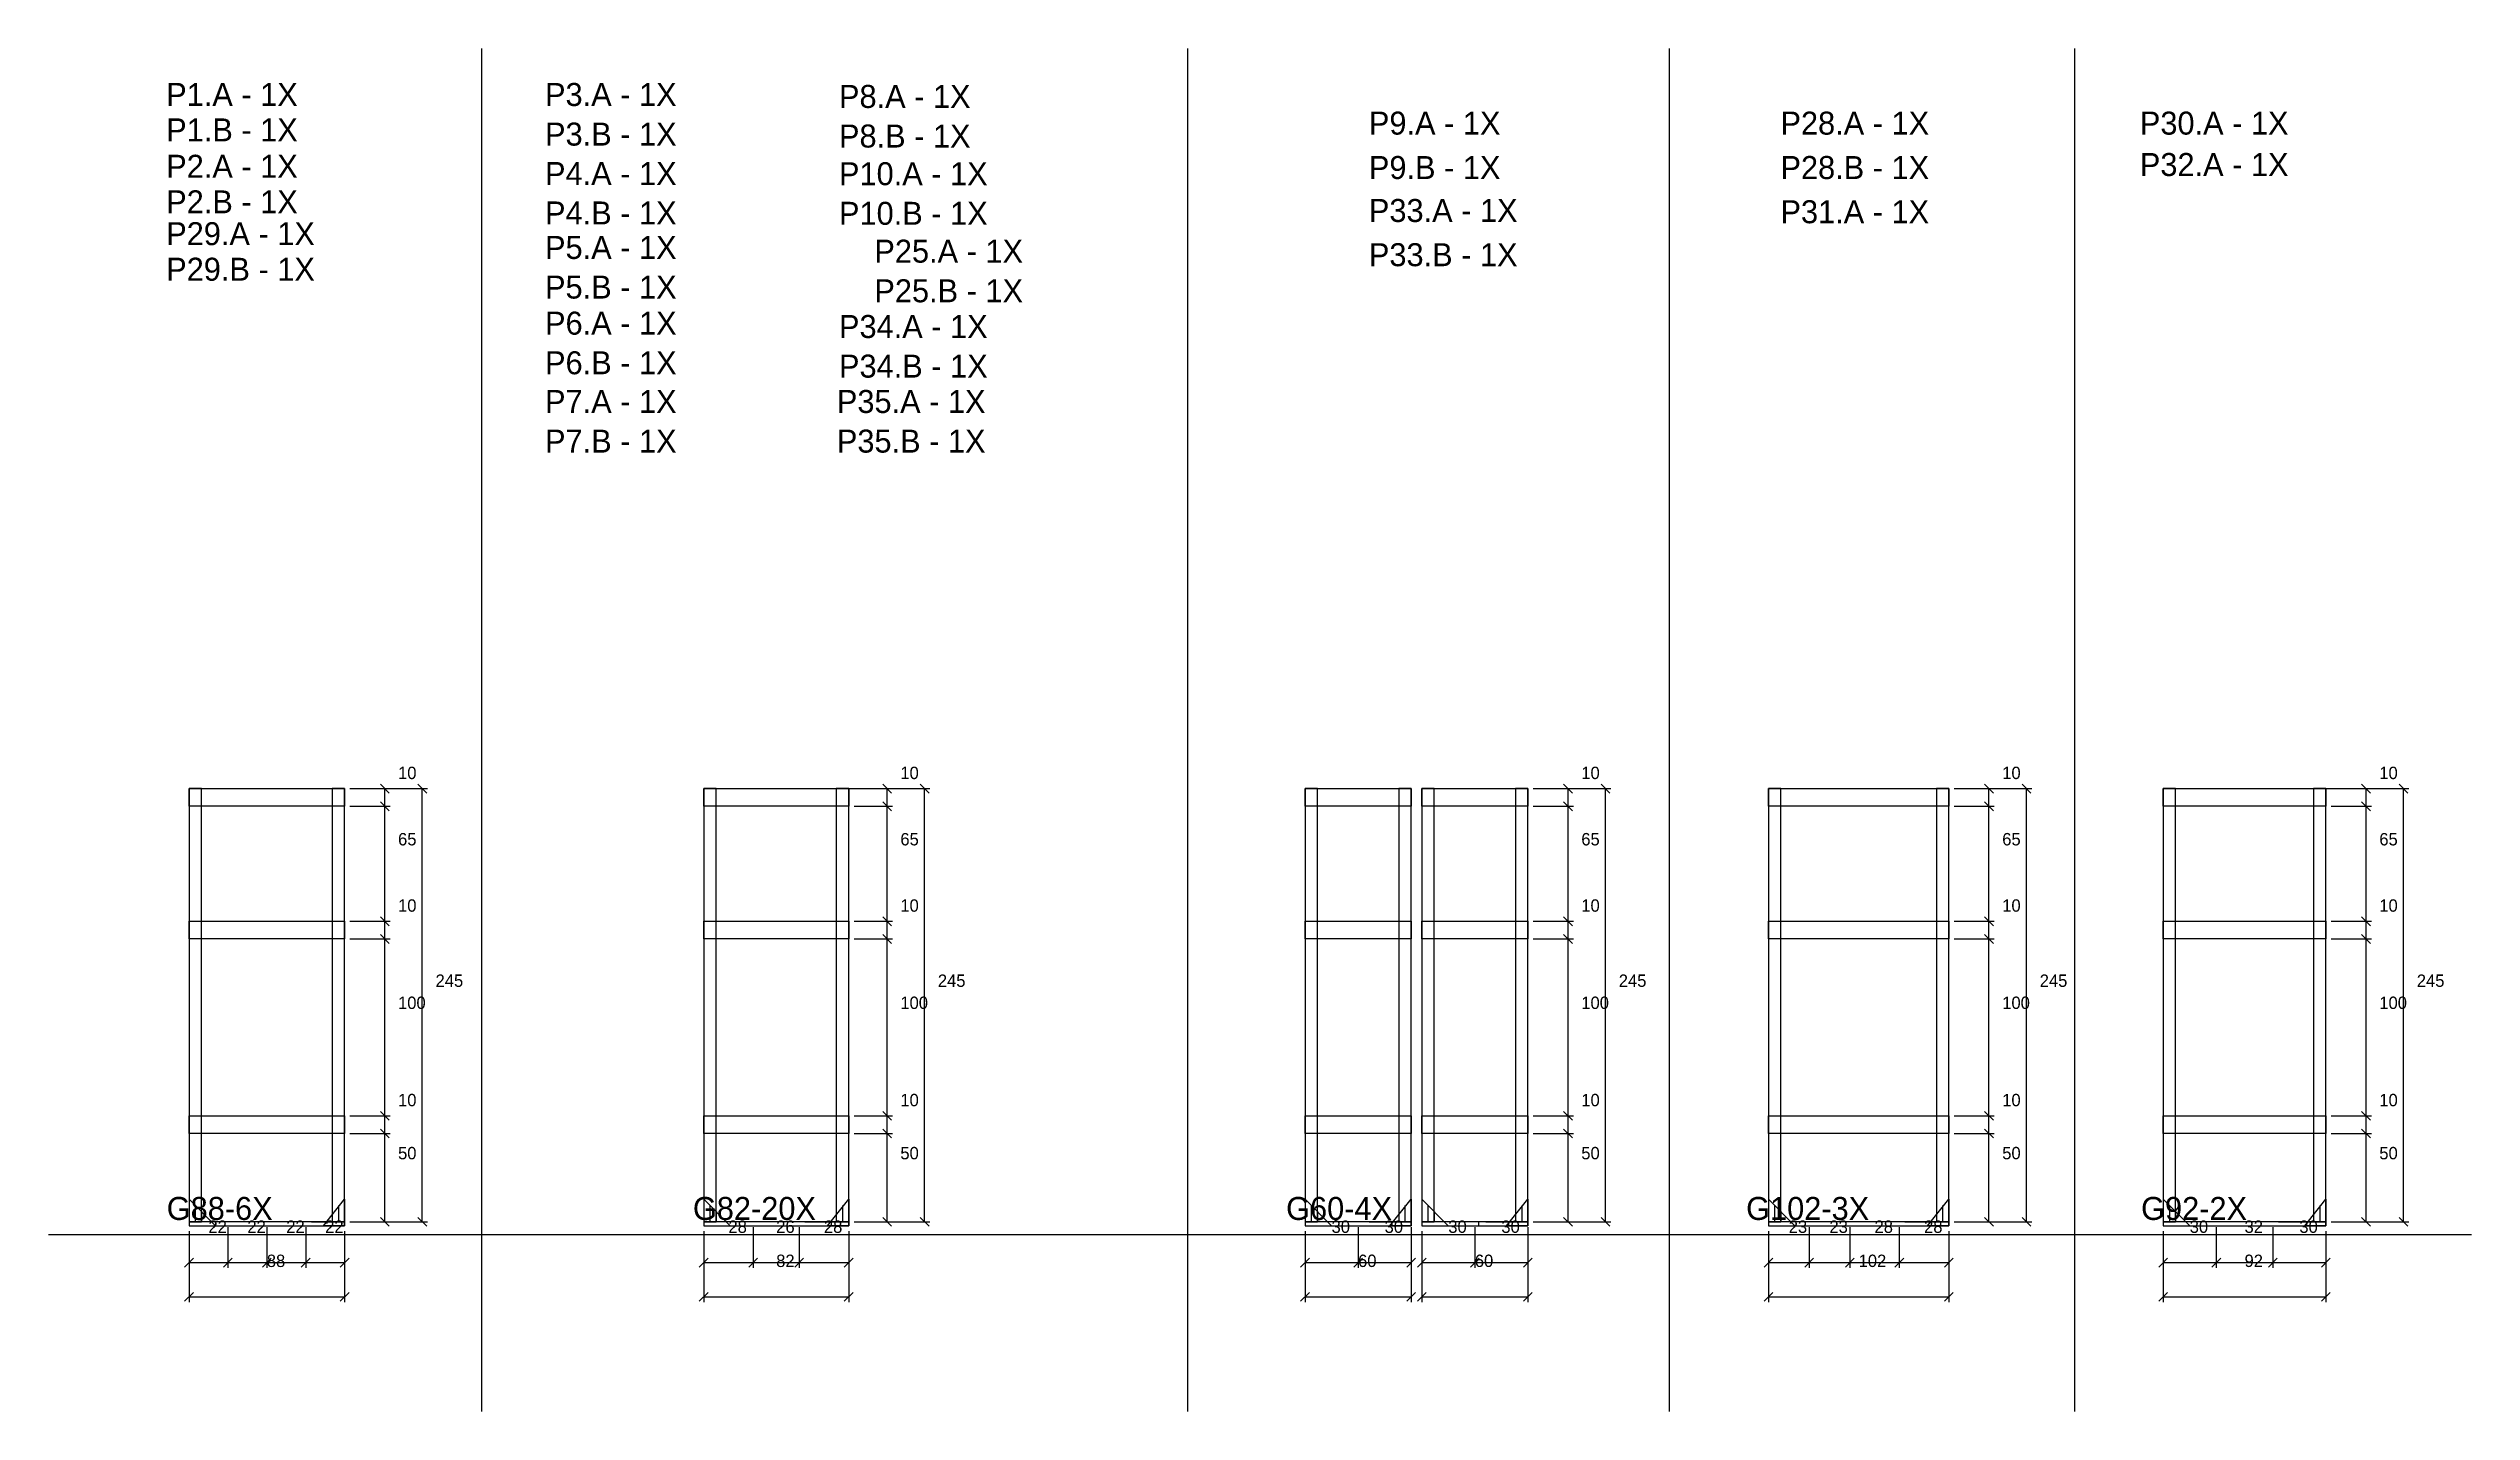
# Model space of a CAD drawing. Header units: metres. Extents: x 3097 to 9154, y 1669 to 3588.
# Drawn here: x 7784 to 9154, y 2817 to 3588 of the extents above.
import ezdxf

# ---------------------------------------------------------------- set-up
doc = ezdxf.new("R2010")
doc.units = ezdxf.units.M

msp = doc.modelspace()

# ---------------------------------------------------------------- linework, layer by layer
at = {"layer": 'COTA', "color": 4}
for p, q in [((7954.4, 3169.4), (7998.3, 3169.4)), ((7954.4, 3169.4), (7977.1, 3169.4)), ((7974.1, 3159.4), (7974.1, 3169.4)), ((7995.3, 2924.4), (7995.3, 3169.4)), ((8195.1, 3169.4), (8282.3, 3169.4)), ((8239.4, 3169.4), (8261.1, 3169.4)), ((8258.1, 3159.4), (8258.1, 3169.4)), ((8279.3, 2924.4), (8279.3, 3169.4)), ((8623.4, 3169.4), (8646.1, 3169.4)), ((8623.4, 3169.4), (8667.3, 3169.4)), ((8643.1, 3159.4), (8643.1, 3169.4)), ((8664.3, 2924.4), (8664.3, 3169.4)), ((8861.4, 3169.4), (8905.3, 3169.4)), ((8861.4, 3169.4), (8884.1, 3169.4)), ((8881.1, 3159.4), (8881.1, 3169.4)), ((8902.3, 2924.4), (8902.3, 3169.4)), ((9014.4, 3169.4), (9118.5, 3169.4)), ((9074.6, 3169.4), (9097.3, 3169.4)), ((9094.3, 3159.4), (9094.3, 3169.4)), ((9115.5, 2924.4), (9115.5, 3169.4)), ((7954.4, 3159.4), (7977.1, 3159.4)), ((7954.4, 3159.4), (7977.1, 3159.4)), ((7974.1, 3094.4), (7974.1, 3159.4)), ((8239.4, 3159.4), (8261.1, 3159.4)), ((8239.4, 3159.4), (8261.1, 3159.4)), ((8258.1, 3094.4), (8258.1, 3159.4)), ((8623.4, 3159.4), (8646.1, 3159.4)), ((8623.4, 3159.4), (8646.1, 3159.4)), ((8643.1, 3094.4), (8643.1, 3159.4)), ((8861.4, 3159.4), (8884.1, 3159.4)), ((8861.4, 3159.4), (8884.1, 3159.4)), ((8881.1, 3094.4), (8881.1, 3159.4)), ((9074.6, 3159.4), (9097.3, 3159.4)), ((9074.6, 3159.4), (9097.3, 3159.4)), ((9094.3, 3094.4), (9094.3, 3159.4)), ((7954.4, 3094.4), (7977.1, 3094.4)), ((7954.4, 3094.4), (7977.1, 3094.4)), ((7954.4, 3084.4), (7977.1, 3084.4)), ((7954.4, 3084.4), (7977.1, 3084.4)), ((7974.1, 3084.4), (7974.1, 3094.4)), ((7974.1, 2984.4), (7974.1, 3084.4)), ((8239.4, 3094.4), (8261.1, 3094.4)), ((8239.4, 3094.4), (8261.1, 3094.4)), ((8239.4, 3084.4), (8261.1, 3084.4)), ((8239.4, 3084.4), (8261.1, 3084.4)), ((8258.1, 3084.4), (8258.1, 3094.4)), ((8258.1, 2984.4), (8258.1, 3084.4)), ((8623.4, 3094.4), (8646.1, 3094.4)), ((8623.4, 3094.4), (8646.1, 3094.4)), ((8623.4, 3084.4), (8646.1, 3084.4)), ((8623.4, 3084.4), (8646.1, 3084.4)), ((8643.1, 3084.4), (8643.1, 3094.4)), ((8643.1, 2984.4), (8643.1, 3084.4)), ((8861.4, 3094.4), (8884.1, 3094.4)), ((8861.4, 3094.4), (8884.1, 3094.4)), ((8861.4, 3084.4), (8884.1, 3084.4)), ((8861.4, 3084.4), (8884.1, 3084.4)), ((8881.1, 3084.4), (8881.1, 3094.4)), ((8881.1, 2984.4), (8881.1, 3084.4)), ((9074.6, 3094.4), (9097.3, 3094.4)), ((9074.6, 3094.4), (9097.3, 3094.4)), ((9074.6, 3084.4), (9097.3, 3084.4)), ((9074.6, 3084.4), (9097.3, 3084.4)), ((9094.3, 3084.4), (9094.3, 3094.4)), ((9094.3, 2984.4), (9094.3, 3084.4)), ((7954.4, 2984.4), (7977.1, 2984.4)), ((7954.4, 2984.4), (7977.1, 2984.4)), ((7954.4, 2974.4), (7977.1, 2974.4)), ((7954.4, 2974.4), (7977.1, 2974.4)), ((7974.1, 2974.4), (7974.1, 2984.4)), ((7974.1, 2924.4), (7974.1, 2974.4)), ((8239.4, 2984.4), (8261.1, 2984.4)), ((8239.4, 2984.4), (8261.1, 2984.4)), ((8239.4, 2974.4), (8261.1, 2974.4)), ((8239.4, 2974.4), (8261.1, 2974.4)), ((8258.1, 2974.4), (8258.1, 2984.4)), ((8258.1, 2924.4), (8258.1, 2974.4)), ((8623.4, 2984.4), (8646.1, 2984.4)), ((8623.4, 2984.4), (8646.1, 2984.4)), ((8623.4, 2974.4), (8646.1, 2974.4)), ((8623.4, 2974.4), (8646.1, 2974.4)), ((8643.1, 2974.4), (8643.1, 2984.4)), ((8643.1, 2924.4), (8643.1, 2974.4)), ((8861.4, 2984.4), (8884.1, 2984.4)), ((8861.4, 2984.4), (8884.1, 2984.4)), ((8861.4, 2974.4), (8884.1, 2974.4)), ((8861.4, 2974.4), (8884.1, 2974.4)), ((8881.1, 2974.4), (8881.1, 2984.4)), ((8881.1, 2924.4), (8881.1, 2974.4)), ((9074.6, 2984.4), (9097.3, 2984.4)), ((9074.6, 2984.4), (9097.3, 2984.4)), ((9074.6, 2974.4), (9097.3, 2974.4)), ((9074.6, 2974.4), (9097.3, 2974.4)), ((9094.3, 2974.4), (9094.3, 2984.4)), ((9094.3, 2924.4), (9094.3, 2974.4)), ((7863.4, 2919.2), (7863.4, 2898.4)), ((7863.4, 2919.2), (7863.4, 2879)), ((7885.4, 2921.4), (7885.4, 2898.4)), ((7885.4, 2921.4), (7885.4, 2898.4)), ((7907.4, 2921.4), (7907.4, 2898.4)), ((7907.4, 2921.4), (7907.4, 2898.4)), ((7929.4, 2921.4), (7929.4, 2898.4)), ((7929.4, 2921.4), (7929.4, 2898.4)), ((7951.4, 2919.2), (7951.4, 2879)), ((7951.4, 2919.2), (7951.4, 2898.4)), ((7954.4, 2924.4), (7977.1, 2924.4)), ((7954.4, 2924.4), (7998.3, 2924.4)), ((8154.4, 2919.2), (8154.4, 2898.4)), ((8154.4, 2919.2), (8154.4, 2879)), ((8182.4, 2921.4), (8182.4, 2898.4)), ((8182.4, 2921.4), (8182.4, 2898.4)), ((8208.4, 2921.4), (8208.4, 2898.4)), ((8208.4, 2921.4), (8208.4, 2898.4)), ((8236.4, 2919.2), (8236.4, 2898.4)), ((8236.4, 2919.2), (8236.4, 2879)), ((8239.4, 2924.4), (8261.1, 2924.4)), ((8239.4, 2924.4), (8282.3, 2924.4)), ((8494.4, 2919.2), (8494.4, 2879)), ((8494.4, 2919.2), (8494.4, 2898.4)), ((8524.4, 2921.4), (8524.4, 2898.4)), ((8524.4, 2921.4), (8524.4, 2898.4)), ((8554.4, 2921.4), (8554.4, 2898.4)), ((8554.4, 2919.2), (8554.4, 2879)), ((8560.4, 2919.2), (8560.4, 2879)), ((8560.4, 2919.2), (8560.4, 2898.4)), ((8590.4, 2921.4), (8590.4, 2898.4)), ((8590.4, 2921.4), (8590.4, 2898.4)), ((8620.4, 2921.4), (8620.4, 2898.4)), ((8620.4, 2919.2), (8620.4, 2879)), ((8623.4, 2924.4), (8667.3, 2924.4)), ((8623.4, 2924.4), (8646.1, 2924.4)), ((8756.4, 2919.2), (8756.4, 2879)), ((8756.4, 2919.2), (8756.4, 2898.4)), ((8779.4, 2921.4), (8779.4, 2898.4)), ((8779.4, 2921.4), (8779.4, 2898.4)), ((8802.4, 2921.4), (8802.4, 2898.4)), ((8802.4, 2921.4), (8802.4, 2898.4)), ((8830.4, 2921.4), (8830.4, 2898.4)), ((8830.4, 2921.4), (8830.4, 2898.4)), ((8858.4, 2919.2), (8858.4, 2898.4)), ((8858.4, 2919.2), (8858.4, 2879)), ((8861.4, 2924.4), (8905.3, 2924.4)), ((8861.4, 2924.4), (8884.1, 2924.4)), ((8979.6, 2919.2), (8979.6, 2879)), ((8979.6, 2919.2), (8979.6, 2898.4)), ((9009.6, 2921.4), (9009.6, 2898.4)), ((9009.6, 2921.4), (9009.6, 2898.4)), ((9041.6, 2921.4), (9041.6, 2898.4)), ((9041.6, 2921.4), (9041.6, 2898.4)), ((9071.6, 2919.2), (9071.6, 2898.4)), ((9071.6, 2919.2), (9071.6, 2879)), ((9074.6, 2924.4), (9097.3, 2924.4)), ((9074.6, 2924.4), (9118.5, 2924.4)), ((7863.4, 2901.4), (7885.4, 2901.4)), ((7885.4, 2901.4), (7907.4, 2901.4)), ((7907.4, 2901.4), (7929.4, 2901.4)), ((7929.4, 2901.4), (7951.4, 2901.4)), ((8154.4, 2901.4), (8182.4, 2901.4)), ((8182.4, 2901.4), (8208.4, 2901.4)), ((8208.4, 2901.4), (8236.4, 2901.4)), ((8494.4, 2901.4), (8524.4, 2901.4)), ((8524.4, 2901.4), (8554.4, 2901.4)), ((8560.4, 2901.4), (8590.4, 2901.4)), ((8590.4, 2901.4), (8620.4, 2901.4)), ((8756.4, 2901.4), (8779.4, 2901.4)), ((8779.4, 2901.4), (8802.4, 2901.4)), ((8802.4, 2901.4), (8830.4, 2901.4)), ((8830.4, 2901.4), (8858.4, 2901.4)), ((8979.6, 2901.4), (9009.6, 2901.4)), ((9009.6, 2901.4), (9041.6, 2901.4)), ((9041.6, 2901.4), (9071.6, 2901.4)), ((7863.4, 2882), (7951.4, 2882)), ((8154.4, 2882), (8236.4, 2882)), ((8494.4, 2882), (8554.4, 2882)), ((8560.4, 2882), (8620.4, 2882)), ((8756.4, 2882), (8858.4, 2882)), ((8979.6, 2882), (9071.6, 2882))]:
    msp.add_line(p, q, dxfattribs=at)
at = {"layer": 'COTA'}
for points in [[(7976.6, 3166.9), (7971.6, 3171.9)], [(7997.8, 3166.9), (7992.8, 3171.9)], [(8260.6, 3166.9), (8255.6, 3171.9)], [(8281.8, 3166.9), (8276.8, 3171.9)], [(8645.6, 3166.9), (8640.6, 3171.9)], [(8666.8, 3166.9), (8661.8, 3171.9)], [(8883.6, 3166.9), (8878.6, 3171.9)], [(8904.8, 3166.9), (8899.8, 3171.9)], [(9096.8, 3166.9), (9091.8, 3171.9)], [(9118, 3166.9), (9113, 3171.9)], [(7976.6, 3156.9), (7971.6, 3161.9)], [(7971.6, 3161.9), (7976.6, 3156.9)], [(8255.6, 3161.9), (8260.6, 3156.9)], [(8260.6, 3156.9), (8255.6, 3161.9)], [(8645.6, 3156.9), (8640.6, 3161.9)], [(8640.6, 3161.9), (8645.6, 3156.9)], [(8878.6, 3161.9), (8883.6, 3156.9)], [(8883.6, 3156.9), (8878.6, 3161.9)], [(9096.8, 3156.9), (9091.8, 3161.9)], [(9091.8, 3161.9), (9096.8, 3156.9)], [(7971.6, 3096.9), (7976.6, 3091.9)], [(7976.6, 3091.9), (7971.6, 3096.9)], [(8260.6, 3091.9), (8255.6, 3096.9)], [(8255.6, 3096.9), (8260.6, 3091.9)], [(8645.6, 3091.9), (8640.6, 3096.9)], [(8640.6, 3096.9), (8645.6, 3091.9)], [(8878.6, 3096.9), (8883.6, 3091.9)], [(8883.6, 3091.9), (8878.6, 3096.9)], [(9096.8, 3091.9), (9091.8, 3096.9)], [(9091.8, 3096.9), (9096.8, 3091.9)], [(7976.6, 3081.9), (7971.6, 3086.9)], [(7971.6, 3086.9), (7976.6, 3081.9)], [(8255.6, 3086.9), (8260.6, 3081.9)], [(8260.6, 3081.9), (8255.6, 3086.9)], [(8645.6, 3081.9), (8640.6, 3086.9)], [(8640.6, 3086.9), (8645.6, 3081.9)], [(8883.6, 3081.9), (8878.6, 3086.9)], [(8878.6, 3086.9), (8883.6, 3081.9)], [(9096.8, 3081.9), (9091.8, 3086.9)], [(9091.8, 3086.9), (9096.8, 3081.9)], [(7976.6, 2981.9), (7971.6, 2986.9)], [(7971.6, 2986.9), (7976.6, 2981.9)], [(8255.6, 2986.9), (8260.6, 2981.9)], [(8260.6, 2981.9), (8255.6, 2986.9)], [(8640.6, 2986.9), (8645.6, 2981.9)], [(8645.6, 2981.9), (8640.6, 2986.9)], [(8878.6, 2986.9), (8883.6, 2981.9)], [(8883.6, 2981.9), (8878.6, 2986.9)], [(9096.8, 2981.9), (9091.8, 2986.9)], [(9091.8, 2986.9), (9096.8, 2981.9)], [(7971.6, 2976.9), (7976.6, 2971.9)], [(7976.6, 2971.9), (7971.6, 2976.9)], [(8260.6, 2971.9), (8255.6, 2976.9)], [(8255.6, 2976.9), (8260.6, 2971.9)], [(8640.6, 2976.9), (8645.6, 2971.9)], [(8645.6, 2971.9), (8640.6, 2976.9)], [(8883.6, 2971.9), (8878.6, 2976.9)], [(8878.6, 2976.9), (8883.6, 2971.9)], [(9096.8, 2971.9), (9091.8, 2976.9)], [(9091.8, 2976.9), (9096.8, 2971.9)], [(7971.6, 2926.9), (7976.6, 2921.9)], [(7992.8, 2926.9), (7997.8, 2921.9)], [(8255.6, 2926.9), (8260.6, 2921.9)], [(8276.8, 2926.9), (8281.8, 2921.9)], [(8640.6, 2926.9), (8645.6, 2921.9)], [(8661.8, 2926.9), (8666.8, 2921.9)], [(8878.6, 2926.9), (8883.6, 2921.9)], [(8899.8, 2926.9), (8904.8, 2921.9)], [(9091.8, 2926.9), (9096.8, 2921.9)], [(9113, 2926.9), (9118, 2921.9)], [(7865.9, 2903.9), (7860.9, 2898.9)], [(7882.9, 2898.9), (7887.9, 2903.9)], [(7887.9, 2903.9), (7882.9, 2898.9)], [(7909.9, 2903.9), (7904.9, 2898.9)], [(7904.9, 2898.9), (7909.9, 2903.9)], [(7926.9, 2898.9), (7931.9, 2903.9)], [(7931.9, 2903.9), (7926.9, 2898.9)], [(7948.9, 2898.9), (7953.9, 2903.9)], [(8156.9, 2903.9), (8151.9, 2898.9)], [(8179.9, 2898.9), (8184.9, 2903.9)], [(8184.9, 2903.9), (8179.9, 2898.9)], [(8210.9, 2903.9), (8205.9, 2898.9)], [(8205.9, 2898.9), (8210.9, 2903.9)], [(8233.9, 2898.9), (8238.9, 2903.9)], [(8496.9, 2903.9), (8491.9, 2898.9)], [(8521.9, 2898.9), (8526.9, 2903.9)], [(8526.9, 2903.9), (8521.9, 2898.9)], [(8551.9, 2898.9), (8556.9, 2903.9)], [(8562.9, 2903.9), (8557.9, 2898.9)], [(8592.9, 2903.9), (8587.9, 2898.9)], [(8587.9, 2898.9), (8592.9, 2903.9)], [(8617.9, 2898.9), (8622.9, 2903.9)], [(8758.9, 2903.9), (8753.9, 2898.9)], [(8781.9, 2903.9), (8776.9, 2898.9)], [(8776.9, 2898.9), (8781.9, 2903.9)], [(8799.9, 2898.9), (8804.9, 2903.9)], [(8804.9, 2903.9), (8799.9, 2898.9)], [(8827.9, 2898.9), (8832.9, 2903.9)], [(8832.9, 2903.9), (8827.9, 2898.9)], [(8855.9, 2898.9), (8860.9, 2903.9)], [(8982.1, 2903.9), (8977.1, 2898.9)], [(9007.1, 2898.9), (9012.1, 2903.9)], [(9012.1, 2903.9), (9007.1, 2898.9)], [(9044.1, 2903.9), (9039.1, 2898.9)], [(9039.1, 2898.9), (9044.1, 2903.9)], [(9069.1, 2898.9), (9074.1, 2903.9)], [(7865.9, 2884.5), (7860.9, 2879.5)], [(7948.9, 2879.5), (7953.9, 2884.5)], [(8156.9, 2884.5), (8151.9, 2879.5)], [(8233.9, 2879.5), (8238.9, 2884.5)], [(8496.9, 2884.5), (8491.9, 2879.5)], [(8551.9, 2879.5), (8556.9, 2884.5)], [(8562.9, 2884.5), (8557.9, 2879.5)], [(8617.9, 2879.5), (8622.9, 2884.5)], [(8758.9, 2884.5), (8753.9, 2879.5)], [(8855.9, 2879.5), (8860.9, 2884.5)], [(8982.1, 2884.5), (8977.1, 2879.5)], [(9069.1, 2879.5), (9074.1, 2884.5)]]:
    msp.add_lwpolyline(points, dxfattribs=at)
at = {"layer": 'Madeira', "color": 1}
for p, q in [((7866.9, 2933.7), (7866.9, 2924.4)), ((7947.9, 2933.7), (7947.9, 2924.4)), ((8157.9, 2933.7), (8157.9, 2924.4)), ((8232.9, 2933.7), (8232.9, 2924.4)), ((8497.9, 2933.7), (8497.9, 2924.4)), ((8550.9, 2933.7), (8550.9, 2924.4)), ((8563.9, 2933.7), (8563.9, 2924.4)), ((8616.9, 2933.7), (8616.9, 2924.4)), ((8759.9, 2933.7), (8759.9, 2924.4)), ((8854.9, 2933.7), (8854.9, 2924.4)), ((8983.1, 2933.7), (8983.1, 2924.4)), ((9068.1, 2933.7), (9068.1, 2924.4)), ((7879.2, 2924.4), (7863.4, 2924.4)), ((7870.4, 2930.2), (7870.4, 2924.4)), ((7932.6, 2924.4), (7951.4, 2924.4)), ((8170.2, 2924.4), (8154.4, 2924.4)), ((8161.4, 2930.2), (8161.4, 2924.4)), ((8211.6, 2924.4), (8236.4, 2924.4)), ((8510.2, 2924.4), (8494.4, 2924.4)), ((8501.4, 2930.2), (8501.4, 2924.4)), ((8530.6, 2924.4), (8554.4, 2924.4)), ((8576.2, 2924.4), (8560.4, 2924.4)), ((8567.4, 2930.2), (8567.4, 2924.4)), ((8596.6, 2924.4), (8620.4, 2924.4)), ((8772.2, 2924.4), (8756.4, 2924.4)), ((8763.4, 2930.2), (8763.4, 2924.4)), ((8833.6, 2924.4), (8858.4, 2924.4)), ((8995.4, 2924.4), (8979.6, 2924.4)), ((8986.6, 2930.2), (8986.6, 2924.4)), ((9044.8, 2924.4), (9071.6, 2924.4))]:
    msp.add_line(p, q, dxfattribs=at)
at = {"layer": 'Madeira', "color": 250}
for p, q in [((7866.9, 2933.7), (7866.9, 2924.4)), ((7947.9, 2933.7), (7947.9, 2924.4)), ((8157.9, 2933.7), (8157.9, 2924.4)), ((8232.9, 2933.7), (8232.9, 2924.4)), ((8497.9, 2933.7), (8497.9, 2924.4)), ((8550.9, 2933.7), (8550.9, 2924.4)), ((8563.9, 2933.7), (8563.9, 2924.4)), ((8616.9, 2933.7), (8616.9, 2924.4)), ((8759.9, 2933.7), (8759.9, 2924.4)), ((8854.9, 2933.7), (8854.9, 2924.4)), ((8983.1, 2933.7), (8983.1, 2924.4)), ((9068.1, 2933.7), (9068.1, 2924.4)), ((7863.4, 2924.4), (7863.4, 2922.2)), ((7863.4, 2924.4), (7863.4, 2922.2)), ((7873.2, 2924.4), (7863.4, 2924.4)), ((7863.4, 2924.4), (7863.4, 2922.2)), ((7873.2, 2924.4), (7863.4, 2924.4)), ((7941.5, 2924.4), (7951.4, 2924.4)), ((7941.5, 2924.4), (7951.4, 2924.4)), ((8164.2, 2924.4), (8154.4, 2924.4)), ((8164.2, 2924.4), (8154.4, 2924.4)), ((8154.4, 2924.4), (8154.4, 2922.2)), ((8154.4, 2924.4), (8154.4, 2922.2)), ((8154.4, 2924.4), (8154.4, 2922.2)), ((8226.6, 2924.4), (8236.4, 2924.4)), ((8226.6, 2924.4), (8236.4, 2924.4)), ((8504.2, 2924.4), (8494.4, 2924.4)), ((8494.4, 2924.4), (8494.4, 2922.2)), ((8494.4, 2924.4), (8494.4, 2922.2)), ((8504.2, 2924.4), (8494.4, 2924.4)), ((8494.4, 2924.4), (8494.4, 2922.2)), ((8544.5, 2924.4), (8554.4, 2924.4)), ((8544.5, 2924.4), (8554.4, 2924.4)), ((8570.2, 2924.4), (8560.4, 2924.4)), ((8570.2, 2924.4), (8560.4, 2924.4)), ((8560.4, 2924.4), (8560.4, 2922.2)), ((8560.4, 2924.4), (8560.4, 2922.2)), ((8560.4, 2924.4), (8560.4, 2922.2)), ((8610.5, 2924.4), (8620.4, 2924.4)), ((8610.5, 2924.4), (8620.4, 2924.4)), ((8766.2, 2924.4), (8756.4, 2924.4)), ((8756.4, 2924.4), (8756.4, 2922.2)), ((8766.2, 2924.4), (8756.4, 2924.4)), ((8756.4, 2924.4), (8756.4, 2922.2)), ((8756.4, 2924.4), (8756.4, 2922.2)), ((8848.6, 2924.4), (8858.4, 2924.4)), ((8848.6, 2924.4), (8858.4, 2924.4)), ((8989.5, 2924.4), (8979.6, 2924.4)), ((8979.6, 2924.4), (8979.6, 2922.2)), ((8979.6, 2924.4), (8979.6, 2922.2)), ((8989.5, 2924.4), (8979.6, 2924.4)), ((8979.6, 2924.4), (8979.6, 2922.2)), ((9061.8, 2924.4), (9071.6, 2924.4)), ((9061.8, 2924.4), (9071.6, 2924.4))]:
    msp.add_line(p, q, dxfattribs=at)
at = {"layer": 'Madeira'}
for points in [[(7863.4, 2937.2), (7863.4, 2922.2), (7878.4, 2922.2), (7863.4, 2937.2)], [(7951.4, 2937.2), (7951.4, 2922.2), (7939.4, 2922.2), (7951.4, 2937.2)], [(8154.4, 2937.2), (8154.4, 2922.2), (8169.4, 2922.2), (8154.4, 2937.2)], [(8236.4, 2937.2), (8236.4, 2922.2), (8224.4, 2922.2), (8236.4, 2937.2)], [(8494.4, 2937.2), (8494.4, 2922.2), (8509.4, 2922.2), (8494.4, 2937.2)], [(8554.4, 2937.2), (8554.4, 2922.2), (8542.4, 2922.2), (8554.4, 2937.2)], [(8560.4, 2937.2), (8560.4, 2922.2), (8575.4, 2922.2), (8560.4, 2937.2)], [(8620.4, 2937.2), (8620.4, 2922.2), (8608.4, 2922.2), (8620.4, 2937.2)], [(8756.4, 2937.2), (8756.4, 2922.2), (8771.4, 2922.2), (8756.4, 2937.2)], [(8858.4, 2937.2), (8858.4, 2922.2), (8846.4, 2922.2), (8858.4, 2937.2)], [(8979.6, 2937.2), (8979.6, 2922.2), (8994.6, 2922.2), (8979.6, 2937.2)], [(9071.6, 2937.2), (9071.6, 2922.2), (9059.6, 2922.2), (9071.6, 2937.2)]]:
    msp.add_lwpolyline(points, dxfattribs=at)
at = {"layer": 'Madeira', "color": 252}
for points in [[(7863.4, 2937.2), (7863.4, 2922.2), (7878.4, 2922.2), (7863.4, 2937.2)], [(7951.4, 2937.2), (7951.4, 2922.2), (7939.4, 2922.2), (7951.4, 2937.2)], [(8154.4, 2937.2), (8154.4, 2922.2), (8169.4, 2922.2), (8154.4, 2937.2)], [(8236.4, 2937.2), (8236.4, 2922.2), (8224.4, 2922.2), (8236.4, 2937.2)], [(8494.4, 2937.2), (8494.4, 2922.2), (8509.4, 2922.2), (8494.4, 2937.2)], [(8554.4, 2937.2), (8554.4, 2922.2), (8542.4, 2922.2), (8554.4, 2937.2)], [(8560.4, 2937.2), (8560.4, 2922.2), (8575.4, 2922.2), (8560.4, 2937.2)], [(8620.4, 2937.2), (8620.4, 2922.2), (8608.4, 2922.2), (8620.4, 2937.2)], [(8756.4, 2937.2), (8756.4, 2922.2), (8771.4, 2922.2), (8756.4, 2937.2)], [(8858.4, 2937.2), (8858.4, 2922.2), (8846.4, 2922.2), (8858.4, 2937.2)], [(8979.6, 2937.2), (8979.6, 2922.2), (8994.6, 2922.2), (8979.6, 2937.2)], [(9071.6, 2937.2), (9071.6, 2922.2), (9059.6, 2922.2), (9071.6, 2937.2)]]:
    msp.add_lwpolyline(points, dxfattribs=at)
at = {"layer": 'Nível', "color": 4}
msp.add_line((7783.9, 2917.2), (9153.9, 2917.2), dxfattribs=at)
at = {"layer": 'Sarr 2.2x7', "color": 40}
for p, q in [((7863.4, 2924.4), (7863.4, 2922.2)), ((7951.4, 2922.2), (7951.4, 2924.4)), ((8154.4, 2924.4), (8154.4, 2922.2)), ((8236.4, 2922.2), (8236.4, 2924.4)), ((8494.4, 2924.4), (8494.4, 2922.2)), ((8554.4, 2922.2), (8554.4, 2924.4)), ((8560.4, 2924.4), (8560.4, 2922.2)), ((8592.6, 2922.2), (8592.6, 2924.4)), ((8756.4, 2924.4), (8756.4, 2922.2)), ((8858.4, 2922.2), (8858.4, 2924.4)), ((8979.6, 2924.4), (8979.6, 2922.2)), ((9071.6, 2922.2), (9071.6, 2924.4))]:
    msp.add_line(p, q, dxfattribs=at)
for points in [[(7951.4, 2924.4), (7863.4, 2924.4), (7863.4, 2922.2), (7951.4, 2922.2), (7951.4, 2924.4)], [(8236.4, 2924.4), (8154.4, 2924.4), (8154.4, 2922.2), (8236.4, 2922.2), (8236.4, 2924.4)], [(8554.4, 2924.4), (8494.4, 2924.4), (8494.4, 2922.2), (8554.4, 2922.2), (8554.4, 2924.4)], [(8620.4, 2924.4), (8560.4, 2924.4), (8560.4, 2922.2), (8620.4, 2922.2), (8620.4, 2924.4)], [(8858.4, 2924.4), (8756.4, 2924.4), (8756.4, 2922.2), (8858.4, 2922.2), (8858.4, 2924.4)], [(9071.6, 2924.4), (8979.6, 2924.4), (8979.6, 2922.2), (9071.6, 2922.2), (9071.6, 2924.4)]]:
    msp.add_lwpolyline(points, dxfattribs=at)
at = {"layer": 'SARR_2.2x10', "color": 60}
for points in [[(7863.4, 3169.4), (7951.4, 3169.4), (7951.4, 3159.4), (7863.4, 3159.4), (7863.4, 3169.4)], [(8154.4, 3169.4), (8236.4, 3169.4), (8236.4, 3159.4), (8154.4, 3159.4), (8154.4, 3169.4)], [(8494.4, 3169.4), (8554.4, 3169.4), (8554.4, 3159.4), (8494.4, 3159.4), (8494.4, 3169.4)], [(8560.4, 3169.4), (8620.4, 3169.4), (8620.4, 3159.4), (8560.4, 3159.4), (8560.4, 3169.4)], [(8756.4, 3169.4), (8858.4, 3169.4), (8858.4, 3159.4), (8756.4, 3159.4), (8756.4, 3169.4)], [(8979.6, 3169.4), (9071.6, 3169.4), (9071.6, 3159.4), (8979.6, 3159.4), (8979.6, 3169.4)], [(7863.4, 3094.4), (7951.4, 3094.4), (7951.4, 3084.4), (7863.4, 3084.4), (7863.4, 3094.4)], [(8154.4, 3094.4), (8236.4, 3094.4), (8236.4, 3084.4), (8154.4, 3084.4), (8154.4, 3094.4)], [(8494.4, 3094.4), (8554.4, 3094.4), (8554.4, 3084.4), (8494.4, 3084.4), (8494.4, 3094.4)], [(8560.4, 3094.4), (8620.4, 3094.4), (8620.4, 3084.4), (8560.4, 3084.4), (8560.4, 3094.4)], [(8756.4, 3094.4), (8858.4, 3094.4), (8858.4, 3084.4), (8756.4, 3084.4), (8756.4, 3094.4)], [(8979.6, 3094.4), (9071.6, 3094.4), (9071.6, 3084.4), (8979.6, 3084.4), (8979.6, 3094.4)], [(7863.4, 2984.4), (7951.4, 2984.4), (7951.4, 2974.4), (7863.4, 2974.4), (7863.4, 2984.4)], [(8154.4, 2984.4), (8236.4, 2984.4), (8236.4, 2974.4), (8154.4, 2974.4), (8154.4, 2984.4)], [(8494.4, 2984.4), (8554.4, 2984.4), (8554.4, 2974.4), (8494.4, 2974.4), (8494.4, 2984.4)], [(8560.4, 2984.4), (8620.4, 2984.4), (8620.4, 2974.4), (8560.4, 2974.4), (8560.4, 2984.4)], [(8756.4, 2984.4), (8858.4, 2984.4), (8858.4, 2974.4), (8756.4, 2974.4), (8756.4, 2984.4)], [(8979.6, 2984.4), (9071.6, 2984.4), (9071.6, 2974.4), (8979.6, 2974.4), (8979.6, 2984.4)]]:
    msp.add_lwpolyline(points, dxfattribs=at)
at = {"layer": 'SARR_7x7', "color": 40}
for points in [[(7863.4, 2924.4), (7870.4, 2924.4), (7870.4, 3169.4), (7863.4, 3169.4), (7863.4, 2924.4)], [(7944.4, 2924.4), (7951.4, 2924.4), (7951.4, 3169.4), (7944.4, 3169.4), (7944.4, 2924.4)], [(8154.4, 2924.4), (8161.4, 2924.4), (8161.4, 3169.4), (8154.4, 3169.4), (8154.4, 2924.4)], [(8229.4, 2924.4), (8236.4, 2924.4), (8236.4, 3169.4), (8229.4, 3169.4), (8229.4, 2924.4)], [(8494.4, 2924.4), (8501.4, 2924.4), (8501.4, 3169.4), (8494.4, 3169.4), (8494.4, 2924.4)], [(8547.4, 2924.4), (8554.4, 2924.4), (8554.4, 3169.4), (8547.4, 3169.4), (8547.4, 2924.4)], [(8560.4, 2924.4), (8567.4, 2924.4), (8567.4, 3169.4), (8560.4, 3169.4), (8560.4, 2924.4)], [(8613.4, 2924.4), (8620.4, 2924.4), (8620.4, 3169.4), (8613.4, 3169.4), (8613.4, 2924.4)], [(8756.4, 2924.4), (8763.4, 2924.4), (8763.4, 3169.4), (8756.4, 3169.4), (8756.4, 2924.4)], [(8851.4, 2924.4), (8858.4, 2924.4), (8858.4, 3169.4), (8851.4, 3169.4), (8851.4, 2924.4)], [(8979.6, 2924.4), (8986.6, 2924.4), (8986.6, 3169.4), (8979.6, 3169.4), (8979.6, 2924.4)], [(9064.6, 2924.4), (9071.6, 2924.4), (9071.6, 3169.4), (9064.6, 3169.4), (9064.6, 2924.4)]]:
    msp.add_lwpolyline(points, dxfattribs=at)
at = {"layer": 'Texto Nível', "color": 251}
for p, q in [((8029, 2817.2), (8029, 3587.9)), ((8428.2, 2817.2), (8428.2, 3587.9)), ((8700.4, 2817.2), (8700.4, 3587.9)), ((8929.7, 2817.2), (8929.7, 3587.9))]:
    msp.add_line(p, q, dxfattribs=at)

# ---------------------------------------------------------------- texts
at = {"layer": 'COTA', "color": 1}
for s, p in [('10', (7981.6, 3174.8)), ('10', (8265.6, 3174.8)), ('10', (8650.6, 3174.8)), ('10', (8888.6, 3174.8)), ('10', (9101.8, 3174.8)), ('65', (7981.6, 3137.3)), ('65', (8265.6, 3137.3)), ('65', (8650.6, 3137.3)), ('65', (8888.6, 3137.3)), ('65', (9101.8, 3137.3)), ('10', (7981.6, 3099.8)), ('10', (8265.6, 3099.8)), ('10', (8650.6, 3099.8)), ('10', (8888.6, 3099.8)), ('10', (9101.8, 3099.8)), ('245', (8002.8, 3057.3)), ('245', (8286.8, 3057.3)), ('245', (8671.8, 3057.3)), ('245', (8909.8, 3057.3)), ('245', (9123, 3057.3)), ('100', (7981.6, 3044.8)), ('100', (8265.6, 3044.8)), ('100', (8650.6, 3044.8)), ('100', (8888.6, 3044.8)), ('100', (9101.8, 3044.8)), ('10', (7981.6, 2989.8)), ('10', (8265.6, 2989.8)), ('10', (8650.6, 2989.8)), ('10', (8888.6, 2989.8)), ('10', (9101.8, 2989.8)), ('50', (7981.6, 2959.8)), ('50', (8265.6, 2959.8)), ('50', (8650.6, 2959.8)), ('50', (8888.6, 2959.8)), ('50', (9101.8, 2959.8)), ('22', (7874.4, 2918.2)), ('22', (7896.4, 2918.2)), ('22', (7918.4, 2918.2)), ('22', (7940.4, 2918.2)), ('28', (8168.4, 2918.2)), ('26', (8195.4, 2918.2)), ('28', (8222.4, 2918.2)), ('30', (8509.4, 2918.2)), ('30', (8539.4, 2918.2)), ('30', (8575.4, 2918.2)), ('30', (8605.4, 2918.2)), ('23', (8767.9, 2918.2)), ('23', (8790.9, 2918.2)), ('28', (8816.4, 2918.2)), ('28', (8844.4, 2918.2)), ('30', (8994.6, 2918.2)), ('32', (9025.6, 2918.2)), ('30', (9056.6, 2918.2)), ('88', (7907.4, 2898.9)), ('82', (8195.4, 2898.9)), ('60', (8524.4, 2898.9)), ('60', (8590.4, 2898.9)), ('102', (8807.4, 2898.9)), ('92', (9025.6, 2898.9))]:
    msp.add_text(s, height=7, dxfattribs=at).set_placement(p)
at = {"layer": 'Texto Seção', "color": 7}
for s, p in [('P1.A - 1X', (7850.5, 3555.4)), ('P3.A - 1X', (8064.7, 3555.4)), ('P8.A - 1X', (8230.9, 3554.3)), ('P1.B - 1X', (7850.5, 3535.4)), ('P9.A - 1X', (8530.5, 3539.2)), ('P28.A - 1X', (8763.2, 3539.2)), ('P30.A - 1X', (8966.4, 3539.2)), ('P3.B - 1X', (8064.7, 3533)), ('P8.B - 1X', (8230.9, 3531.9)), ('P2.A - 1X', (7850.5, 3514.8)), ('P4.A - 1X', (8064.7, 3510.7)), ('P10.A - 1X', (8230.9, 3510.6)), ('P9.B - 1X', (8530.5, 3514.1)), ('P28.B - 1X', (8763.2, 3514.1)), ('P32.A - 1X', (8966.4, 3515.8)), ('P2.B - 1X', (7850.5, 3494.7)), ('P4.B - 1X', (8064.7, 3488.4)), ('P10.B - 1X', (8230.9, 3488.2)), ('P33.A - 1X', (8530.5, 3489.8)), ('P31.A - 1X', (8763.2, 3489.1)), ('P29.A - 1X', (7850.5, 3476.7)), ('P5.A - 1X', (8064.7, 3468.9)), ('P25.A - 1X', (8250.9, 3466.8)), ('P29.B - 1X', (7850.5, 3456.6)), ('P33.B - 1X', (8530.5, 3464.8)), ('P5.B - 1X', (8064.7, 3446.5)), ('P25.B - 1X', (8250.9, 3444.4)), ('P6.A - 1X', (8064.7, 3426.1)), ('P34.A - 1X', (8230.9, 3424.2)), ('P6.B - 1X', (8064.7, 3403.7)), ('P34.B - 1X', (8230.9, 3401.8)), ('P7.A - 1X', (8064.7, 3381.8)), ('P35.A - 1X', (8229.7, 3381.8)), ('P7.B - 1X', (8064.7, 3359.4)), ('P35.B - 1X', (8229.7, 3359.4)), ('G88-6X', (7850.8, 2925.5)), ('G82-20X', (8148.3, 2925.5)), ('G60-4X', (8483.7, 2925.5)), ('G102-3X', (8743.8, 2925.5)), ('G92-2X', (8967.1, 2925.5))]:
    msp.add_text(s, height=13, dxfattribs=at).set_placement(p)

doc.saveas('drawing.dxf')
